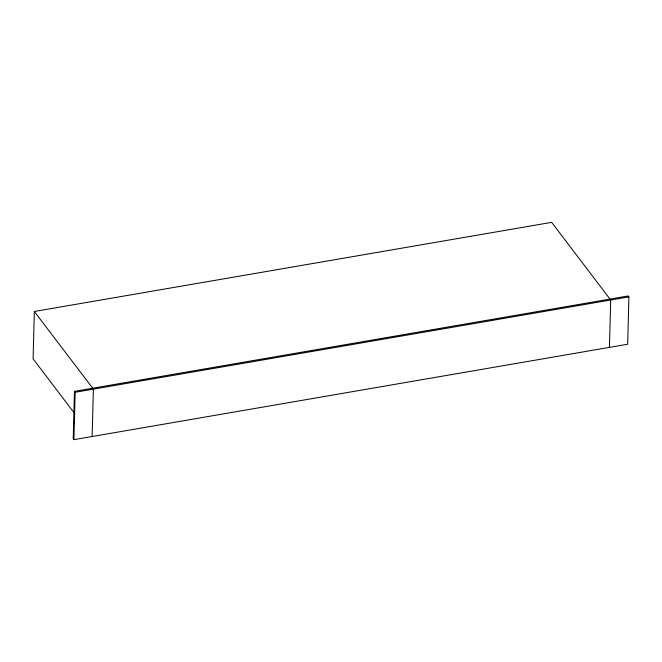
<?xml version="1.0" encoding="UTF-8"?>
<svg xmlns="http://www.w3.org/2000/svg" width="662" height="662" viewBox="0 0 662 662"><rect width="100%" height="100%" fill="white"/><g stroke="black" fill="none" stroke-linecap="round" stroke-linejoin="round"><path stroke-width="0.99" d="M609.983 299.083L551.653 222.349L34.341 311.479L33.1 358.854L74.674 413.543M74.458 391.35L73.217 438.724L73.921 439.651L627.659 344.24L628.9 296.866L628.197 295.947L74.458 391.35L75.162 392.276L73.921 439.651M92.134 436.506L93.375 389.14M609.445 347.376L610.687 300.01M75.162 392.276L628.9 296.866M34.341 311.479L92.672 388.213"/></g></svg>
